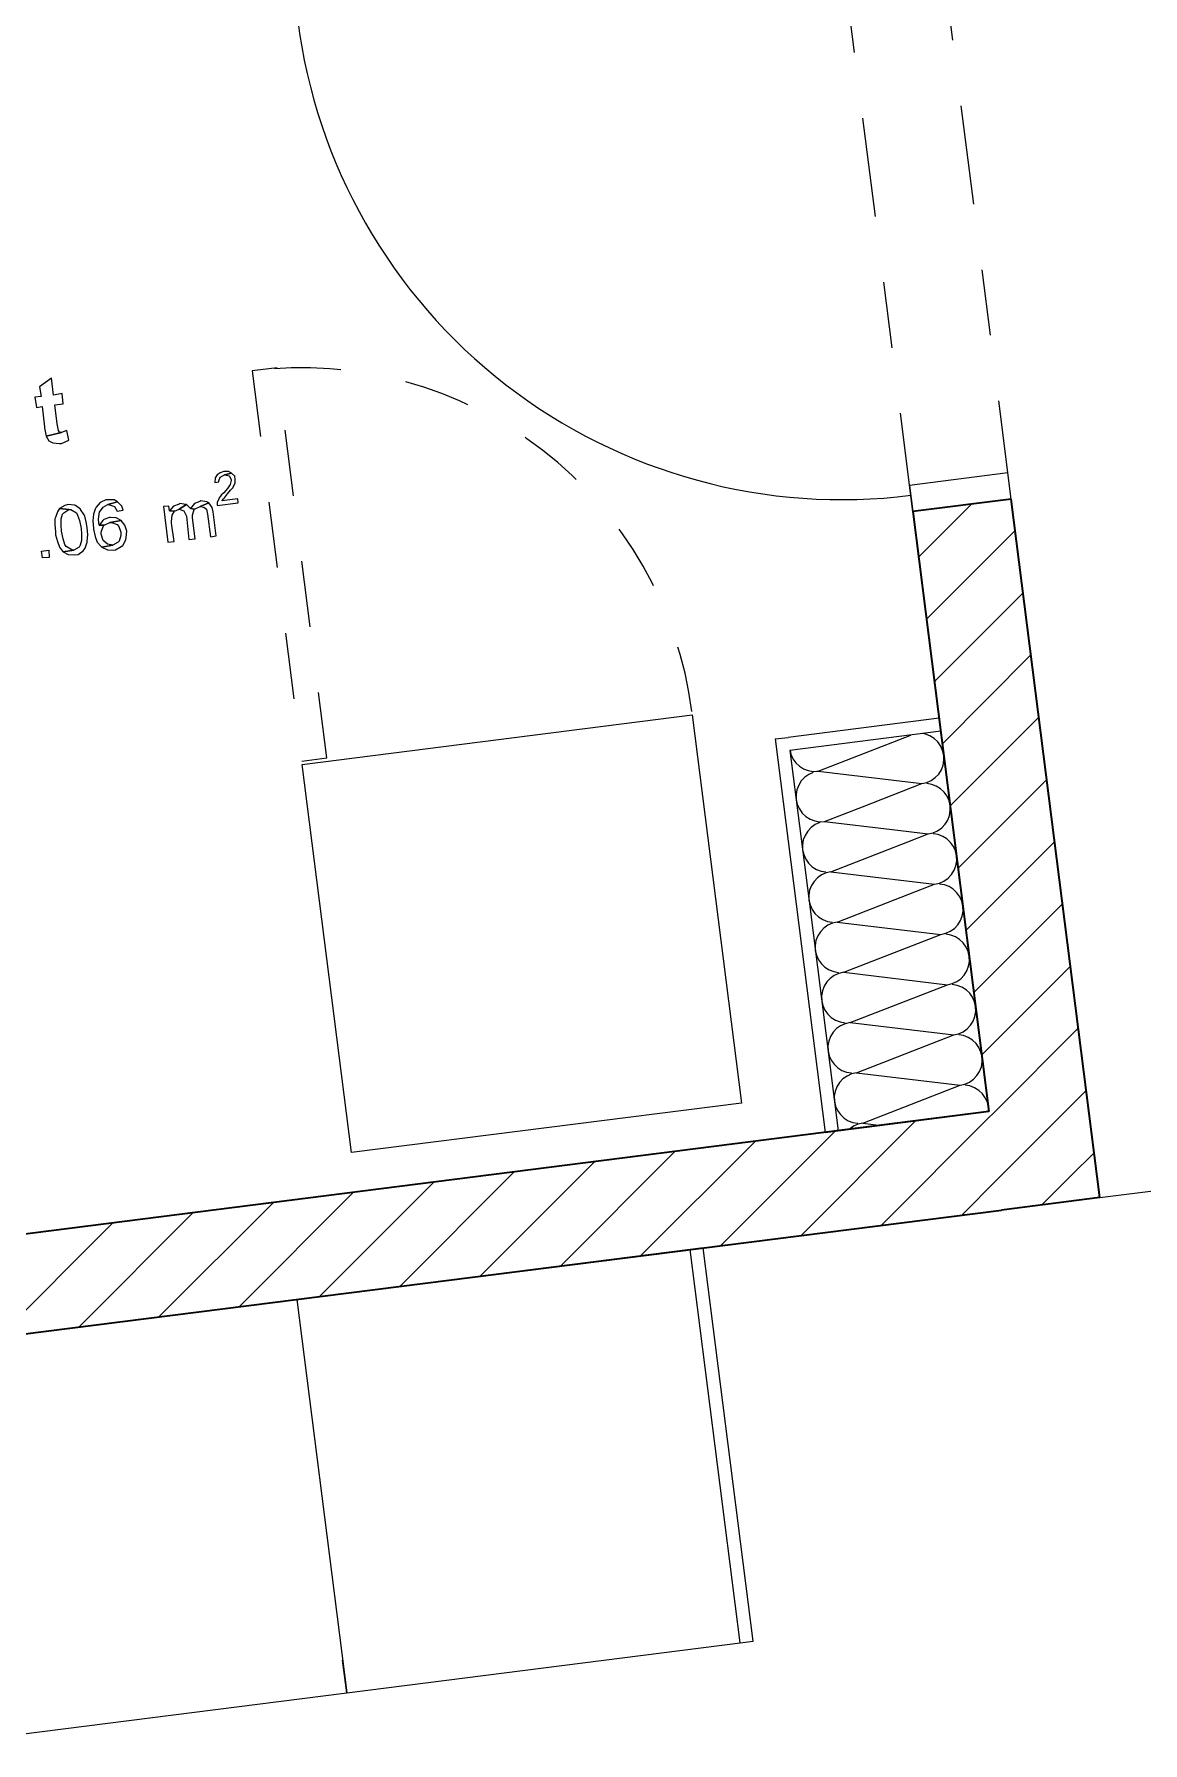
# Model space of a CAD drawing. Header units: metres. Extents: x 2713679.5 to 2713747.3, y 1226017.1 to 1226104.2.
# Drawn here: x 2713702.889 to 2713704.567, y 1226026.305 to 1226028.89 of the extents above; entities that cross this region are included whole.
import ezdxf

# ---------------------------------------------------------------- set-up
doc = ezdxf.new("R2010")
doc.units = ezdxf.units.M
doc.header["$MEASUREMENT"] = 0
for name, pattern in [('Achse', [0.115, 0, -0.04, 0.075, 0]), ('Strich 2_1mm', [0.15, 0.1, -0.05]), ('Strichpunkt 3_1_1mm Achsen', [0.25, 0.15, -0.05, 0, -0.05])]:
    doc.linetypes.add(name, pattern=pattern)
doc.layers.add('plangrafiken', color=251, linetype='Continuous')
doc.layers.add('waende_stuetzen', color=250, linetype='Continuous')
doc.layers.add('raum', color=7, linetype='Continuous', true_color=0x000000)
doc.layers.add('texte', color=7, linetype='Continuous', true_color=0x000000)

msp = doc.modelspace()

# ---------------------------------------------------------------- linework, layer by layer
at = {"layer": 'plangrafiken', "color": 7, "linetype": 'Strich 2_1mm', "lineweight": 13}
for p, q in [((2713703.2571, 1226028.3858), (2713703.2192, 1226028.381)), ((2713703.3321, 1226027.7954), (2713703.2571, 1226028.3858)), ((2713703.2192, 1226028.381), (2713703.2942, 1226027.7906)), ((2713703.2942, 1226027.7906), (2713703.3321, 1226027.7954))]:
    msp.add_line(p, q, dxfattribs=at)
at = {"layer": 'plangrafiken', "color": 7, "linetype": 'Continuous', "lineweight": 13}
for p, q in [((2713703.2948, 1226027.7857), (2713703.8851, 1226027.8606)), ((2713703.8851, 1226027.8606), (2713703.9596, 1226027.2733)), ((2713703.3693, 1226027.1984), (2713703.2948, 1226027.7857)), ((2713703.9596, 1226027.2733), (2713703.3693, 1226027.1984)), ((2713703.8819, 1226027.0517), (2713703.2866, 1226026.9762)), ((2713703.9017, 1226027.0542), (2713703.8819, 1226027.0517)), ((2713703.9574, 1226026.4565), (2713703.8819, 1226027.0517)), ((2713703.9772, 1226026.459), (2713703.9017, 1226027.0542)), ((2713703.2866, 1226026.9762), (2713702.6914, 1226026.9006)), ((2713703.2866, 1226026.9762), (2713703.3622, 1226026.381)), ((2713703.3622, 1226026.381), (2713703.9574, 1226026.4565)), ((2713703.9574, 1226026.4565), (2713703.9772, 1226026.459)), ((2713703.3622, 1226026.381), (2713703.3559, 1226026.4306)), ((2713702.767, 1226026.3054), (2713703.3622, 1226026.381))]:
    msp.add_line(p, q, dxfattribs=at)
at = {"layer": 'plangrafiken', "color": 7, "linetype": 'Achse', "lineweight": 13}
msp.add_arc((2713703.2942, 1226027.7906), 0.595, 7.2326, 97.2326, dxfattribs=at)
at = {"layer": 'raum', "color": 255, "linetype": 'Continuous', "lineweight": 13}
msp.add_line((2713704.5019, 1226027.1304), (2713705.7419, 1226027.2878), dxfattribs=at)
at = {"layer": 'texte'}
for points in [[(2713702.9152, 1226028.37), (2713702.8974, 1226028.3568), (2713702.8997, 1226028.342), (2713702.8904, 1226028.3412), (2713702.8927, 1226028.3257), (2713702.9013, 1226028.3273), (2713702.9051, 1226028.2962), (2713702.9051, 1226028.2946), (2713702.9075, 1226028.2822), (2713702.9308, 1226028.2876), (2713702.9277, 1226028.2884), (2713702.9261, 1226028.2907), (2713702.9238, 1226028.3008), (2713702.9207, 1226028.3296), (2713702.9331, 1226028.3311), (2713702.9316, 1226028.3467), (2713702.9184, 1226028.3444)], [(2713702.9386, 1226028.2907), (2713702.9308, 1226028.2876), (2713702.9075, 1226028.2822), (2713702.9114, 1226028.2752), (2713702.9176, 1226028.2721), (2713702.9277, 1226028.2713), (2713702.9308, 1226028.2713), (2713702.9417, 1226028.276)], [(2713703.1764, 1226028.2286), (2713703.1709, 1226028.227), (2713703.1663, 1226028.2239), (2713703.1632, 1226028.2192), (2713703.1624, 1226028.2122), (2713703.1686, 1226028.213), (2713703.1686, 1226028.2146), (2713703.1709, 1226028.22), (2713703.1717, 1226028.2208), (2713703.1771, 1226028.2239), (2713703.188, 1226028.2262), (2713703.1834, 1226028.2286)], [(2713703.188, 1226028.2262), (2713703.1771, 1226028.2239), (2713703.1779, 1226028.2239), (2713703.1841, 1226028.2223), (2713703.1849, 1226028.2216), (2713703.1872, 1226028.2161), (2713703.1872, 1226028.2154), (2713703.1857, 1226028.2091), (2713703.1849, 1226028.2076), (2713703.1818, 1226028.2029), (2713703.1764, 1226028.1967), (2713703.1725, 1226028.1936), (2713703.1694, 1226028.1889), (2713703.1686, 1226028.1874), (2713703.1663, 1226028.1819), (2713703.1663, 1226028.1773), (2713703.1981, 1226028.1812), (2713703.1973, 1226028.1874), (2713703.1733, 1226028.1843), (2713703.1756, 1226028.1874), (2713703.1771, 1226028.1889), (2713703.1818, 1226028.1951), (2713703.1865, 1226028.2006), (2713703.1904, 1226028.2045), (2713703.1904, 1226028.2052), (2713703.1935, 1226028.2115), (2713703.1935, 1226028.2169), (2713703.1927, 1226028.2216)], [(2713702.9409, 1226028.1788), (2713702.9355, 1226028.1773), (2713702.9277, 1226028.1726), (2713702.9417, 1226028.1711), (2713702.9448, 1226028.1711), (2713702.9533, 1226028.1664), (2713702.9549, 1226028.1625), (2713702.958, 1226028.1547), (2713702.9603, 1226028.1423), (2713702.9611, 1226028.1345), (2713702.9611, 1226028.1244), (2713702.9588, 1226028.1174), (2713702.9572, 1226028.1143), (2713702.9494, 1226028.1097), (2713702.9331, 1226028.1073), (2713702.9409, 1226028.1034), (2713702.9502, 1226028.1027), (2713702.9557, 1226028.1034), (2713702.9634, 1226028.1089), (2713702.9665, 1226028.1128), (2713702.9696, 1226028.1221), (2713702.9696, 1226028.1236), (2713702.9704, 1226028.133), (2713702.9696, 1226028.1439), (2713702.9681, 1226028.1524), (2713702.9658, 1226028.161), (2713702.965, 1226028.1633), (2713702.9595, 1226028.1711), (2713702.9595, 1226028.1718), (2713702.9518, 1226028.1773), (2713702.9502, 1226028.178)], [(2713703.0007, 1226028.1858), (2713702.9976, 1226028.1858), (2713702.9891, 1226028.1819), (2713702.9829, 1226028.1749), (2713702.9813, 1226028.1718), (2713702.979, 1226028.1641), (2713702.9782, 1226028.154), (2713702.979, 1226028.1431), (2713702.979, 1226028.1415), (2713702.9813, 1226028.1306), (2713702.9844, 1226028.1221), (2713702.9899, 1226028.1159), (2713702.9914, 1226028.1143), (2713703.0085, 1226028.1174), (2713703, 1226028.119), (2713702.9937, 1226028.1244), (2713702.9906, 1226028.1338), (2713702.9906, 1226028.1369), (2713702.9937, 1226028.1454), (2713702.9953, 1226028.1477), (2713702.9875, 1226028.1477), (2713702.9867, 1226028.1563), (2713702.9875, 1226028.1648), (2713702.9883, 1226028.1672), (2713702.9937, 1226028.1749), (2713703.0007, 1226028.1788), (2713703.0155, 1226028.1827), (2713703.0101, 1226028.1858)], [(2713703.0155, 1226028.1827), (2713703.0007, 1226028.1788), (2713703.0015, 1226028.1788), (2713703.0108, 1226028.1757), (2713703.0147, 1226028.1687), (2713703.024, 1226028.1703), (2713703.0217, 1226028.1765)], [(2713703.0932, 1226028.1765), (2713703.0847, 1226028.1757), (2713703.0917, 1226028.1221), (2713703.101, 1226028.1229), (2713703.0971, 1226028.1508), (2713703.0971, 1226028.1532), (2713703.0979, 1226028.1625), (2713703.1018, 1226028.1687), (2713703.094, 1226028.1695)], [(2713703.1095, 1226028.1804), (2713703.1088, 1226028.1796), (2713703.1002, 1226028.1765), (2713703.094, 1226028.1695), (2713703.1018, 1226028.1687), (2713703.1088, 1226028.1718), (2713703.1196, 1226028.1788), (2713703.1189, 1226028.1788)], [(2713703.1196, 1226028.1788), (2713703.1088, 1226028.1718), (2713703.1157, 1226028.1695), (2713703.1157, 1226028.1695), (2713703.1196, 1226028.161), (2713703.1235, 1226028.126), (2713703.1328, 1226028.1268), (2713703.129, 1226028.1586), (2713703.129, 1226028.1625), (2713703.1313, 1226028.1711), (2713703.1321, 1226028.1718), (2713703.1259, 1226028.1726)], [(2713703.1414, 1226028.1843), (2713703.1398, 1226028.1835), (2713703.1321, 1226028.1804), (2713703.1259, 1226028.1726), (2713703.1321, 1226028.1718), (2713703.1406, 1226028.1757), (2713703.1538, 1226028.1812), (2713703.1507, 1226028.1827)], [(2713703.1538, 1226028.1812), (2713703.1406, 1226028.1757), (2713703.1461, 1226028.1749), (2713703.1499, 1226028.1718), (2713703.1515, 1226028.1641), (2713703.1562, 1226028.1299), (2713703.1647, 1226028.1314), (2713703.16, 1226028.1679), (2713703.1585, 1226028.1742)], [(2713702.9277, 1226028.1726), (2713702.9246, 1226028.1679), (2713702.9215, 1226028.1594), (2713702.9207, 1226028.1571), (2713702.9207, 1226028.1485), (2713702.9215, 1226028.1376), (2713702.9215, 1226028.133), (2713702.9246, 1226028.1229), (2713702.9277, 1226028.1143), (2713702.9323, 1226028.1081), (2713702.9331, 1226028.1073), (2713702.9494, 1226028.1097), (2713702.9463, 1226028.1104), (2713702.9378, 1226028.1151), (2713702.9355, 1226028.1182), (2713702.9331, 1226028.1268), (2713702.9308, 1226028.1384), (2713702.93, 1226028.1477), (2713702.93, 1226028.1571), (2713702.9323, 1226028.1641), (2713702.9339, 1226028.1664), (2713702.9417, 1226028.1711)], [(2713703.0046, 1226028.1594), (2713703.0031, 1226028.1594), (2713702.9945, 1226028.1563), (2713702.993, 1226028.1547), (2713702.9875, 1226028.1477), (2713702.9953, 1226028.1477), (2713703.0038, 1226028.1516), (2713703.0209, 1226028.1547), (2713703.0132, 1226028.1586)], [(2713703.0209, 1226028.1547), (2713703.0038, 1226028.1516), (2713703.0062, 1226028.1516), (2713703.0147, 1226028.1485), (2713703.0171, 1226028.1454), (2713703.0202, 1226028.1369), (2713703.0202, 1226028.1322), (2713703.0178, 1226028.1236), (2713703.0163, 1226028.1221), (2713703.0085, 1226028.1174), (2713702.9914, 1226028.1143), (2713703, 1226028.1104), (2713703.0093, 1226028.1097), (2713703.0124, 1226028.1104), (2713703.0209, 1226028.1151), (2713703.0233, 1226028.1167), (2713703.0279, 1226028.1252), (2713703.0287, 1226028.1291), (2713703.0295, 1226028.1384), (2713703.0295, 1226028.1384), (2713703.0264, 1226028.1477)], [(2713702.902, 1226028.098), (2713702.9005, 1226028.1081), (2713702.9114, 1226028.1097), (2713702.9121, 1226028.0988), (2713702.902, 1226028.098)]]:
    msp.add_lwpolyline(points, close=True, dxfattribs=at)
at = {"layer": 'waende_stuetzen', "color": 7, "linetype": 'Strichpunkt 3_1_1mm Achsen', "lineweight": 13}
for p, q in [((2713704.3678, 1226028.1869), (2713704.257, 1226029.0599)), ((2713704.219, 1226028.1681), (2713704.1082, 1226029.041))]:
    msp.add_line(p, q, dxfattribs=at)
at = {"layer": 'waende_stuetzen', "color": 7, "linetype": 'Continuous', "lineweight": 13}
for p, q in [((2713704.3628, 1226028.2266), (2713704.214, 1226028.2077)), ((2713704.214, 1226028.2077), (2713704.219, 1226028.1681)), ((2713704.3678, 1226028.1869), (2713704.3628, 1226028.2266)), ((2713704.0756, 1226027.7753), (2713704.2161, 1226027.83)), ((2713704.2379, 1226027.8316), (2713704.2339, 1226027.8323)), ((2713704.2449, 1226027.8289), (2713704.2379, 1226027.8316)), ((2713704.2512, 1226027.8249), (2713704.2449, 1226027.8289)), ((2713704.2567, 1226027.8198), (2713704.2512, 1226027.8249)), ((2713704.261, 1226027.8136), (2713704.2567, 1226027.8198)), ((2713704.2641, 1226027.8068), (2713704.261, 1226027.8136)), ((2713704.2612, 1226027.8357), (2713704.2901, 1226027.6075)), ((2713704.0332, 1226027.8068), (2713704.0332, 1226027.8066)), ((2713704.0332, 1226027.8066), (2713704.0345, 1226027.8012)), ((2713704.0345, 1226027.8012), (2713704.0375, 1226027.7943)), ((2713704.0375, 1226027.7943), (2713704.0419, 1226027.7882)), ((2713704.0419, 1226027.7882), (2713704.0473, 1226027.783)), ((2713704.2658, 1226027.7994), (2713704.2641, 1226027.8068)), ((2713704.2647, 1226027.7845), (2713704.266, 1226027.7919)), ((2713704.266, 1226027.7919), (2713704.2658, 1226027.7994)), ((2713704.0473, 1226027.783), (2713704.0537, 1226027.779)), ((2713704.0553, 1226027.7662), (2713704.0502, 1226027.7608)), ((2713704.0537, 1226027.779), (2713704.0607, 1226027.7764)), ((2713704.0615, 1226027.7706), (2713704.0553, 1226027.7662)), ((2713704.0607, 1226027.7764), (2713704.0681, 1226027.7751)), ((2713704.0683, 1226027.7736), (2713704.0615, 1226027.7706)), ((2713704.0681, 1226027.7751), (2713704.0737, 1226027.7753)), ((2713704.0737, 1226027.7753), (2713704.0756, 1226027.7753)), ((2713704.0756, 1226027.7753), (2713704.2326, 1226027.7566)), ((2713704.2468, 1226027.7613), (2713704.2529, 1226027.7657)), ((2713704.2529, 1226027.7657), (2713704.2581, 1226027.7711)), ((2713704.2581, 1226027.7711), (2713704.2621, 1226027.7775)), ((2713704.2621, 1226027.7775), (2713704.2647, 1226027.7845)), ((2713704.0435, 1226027.7474), (2713704.0422, 1226027.74)), ((2713704.0422, 1226027.74), (2713704.0424, 1226027.7325)), ((2713704.0462, 1226027.7544), (2713704.0435, 1226027.7474)), ((2713704.0502, 1226027.7608), (2713704.0462, 1226027.7544)), ((2713704.1429, 1226027.7217), (2713704.2326, 1226027.7566)), ((2713704.2326, 1226027.7566), (2713704.2399, 1226027.7583)), ((2713704.2399, 1226027.7583), (2713704.2468, 1226027.7613)), ((2713704.2475, 1226027.7555), (2713704.2401, 1226027.7568)), ((2713704.2545, 1226027.7529), (2713704.2475, 1226027.7555)), ((2713704.2609, 1226027.7489), (2713704.2545, 1226027.7529)), ((2713704.2663, 1226027.7437), (2713704.2609, 1226027.7489)), ((2713704.2707, 1226027.7376), (2713704.2663, 1226027.7437)), ((2713704.2738, 1226027.7307), (2713704.2707, 1226027.7376)), ((2713704.0424, 1226027.7325), (2713704.0441, 1226027.7251)), ((2713704.0441, 1226027.7251), (2713704.0472, 1226027.7183)), ((2713704.0472, 1226027.7183), (2713704.0515, 1226027.7121)), ((2713704.0515, 1226027.7121), (2713704.057, 1226027.707)), ((2713704.0853, 1226027.6993), (2713704.1429, 1226027.7217)), ((2713704.2754, 1226027.7234), (2713704.2738, 1226027.7307)), ((2713704.2744, 1226027.7085), (2713704.2756, 1226027.7159)), ((2713704.2756, 1226027.7159), (2713704.2754, 1226027.7234)), ((2713704.0598, 1226027.6847), (2713704.0558, 1226027.6783)), ((2713704.057, 1226027.707), (2713704.0634, 1226027.703)), ((2713704.065, 1226027.6902), (2713704.0598, 1226027.6847)), ((2713704.0634, 1226027.703), (2713704.0704, 1226027.7003)), ((2713704.0711, 1226027.6945), (2713704.065, 1226027.6902)), ((2713704.0704, 1226027.7003), (2713704.0778, 1226027.699)), ((2713704.078, 1226027.6976), (2713704.0711, 1226027.6945)), ((2713704.0778, 1226027.699), (2713704.0853, 1226027.6993)), ((2713704.0853, 1226027.6993), (2713704.1875, 1226027.6871)), ((2713704.1875, 1226027.6871), (2713704.2422, 1226027.6805)), ((2713704.2496, 1226027.6822), (2713704.2564, 1226027.6853)), ((2713704.2564, 1226027.6853), (2713704.2626, 1226027.6896)), ((2713704.2626, 1226027.6896), (2713704.2677, 1226027.6951)), ((2713704.2677, 1226027.6951), (2713704.2717, 1226027.7014)), ((2713704.2717, 1226027.7014), (2713704.2744, 1226027.7085)), ((2713704.0531, 1226027.6713), (2713704.0519, 1226027.6639)), ((2713704.0519, 1226027.6639), (2713704.0521, 1226027.6564)), ((2713704.0558, 1226027.6783), (2713704.0531, 1226027.6713)), ((2713704.0949, 1226027.6232), (2713704.2114, 1226027.6685)), ((2713704.2114, 1226027.6685), (2713704.2422, 1226027.6805)), ((2713704.2422, 1226027.6805), (2713704.2496, 1226027.6822)), ((2713704.2572, 1226027.6795), (2713704.2497, 1226027.6807)), ((2713704.2642, 1226027.6768), (2713704.2572, 1226027.6795)), ((2713704.2705, 1226027.6728), (2713704.2642, 1226027.6768)), ((2713704.276, 1226027.6676), (2713704.2705, 1226027.6728)), ((2713704.2803, 1226027.6615), (2713704.276, 1226027.6676)), ((2713704.2834, 1226027.6547), (2713704.2803, 1226027.6615)), ((2713704.0521, 1226027.6564), (2713704.0538, 1226027.6491)), ((2713704.0538, 1226027.6491), (2713704.0568, 1226027.6422)), ((2713704.0568, 1226027.6422), (2713704.0612, 1226027.6361)), ((2713704.0612, 1226027.6361), (2713704.0666, 1226027.6309)), ((2713704.2814, 1226027.6254), (2713704.284, 1226027.6324)), ((2713704.2851, 1226027.6473), (2713704.2834, 1226027.6547)), ((2713704.284, 1226027.6324), (2713704.2853, 1226027.6398)), ((2713704.2853, 1226027.6398), (2713704.2851, 1226027.6473)), ((2713704.0695, 1226027.6086), (2713704.0655, 1226027.6023)), ((2713704.0666, 1226027.6309), (2713704.073, 1226027.6269)), ((2713704.0746, 1226027.6141), (2713704.0695, 1226027.6086)), ((2713704.073, 1226027.6269), (2713704.08, 1226027.6242)), ((2713704.0808, 1226027.6185), (2713704.0746, 1226027.6141)), ((2713704.08, 1226027.6242), (2713704.0874, 1226027.623)), ((2713704.0876, 1226027.6215), (2713704.0808, 1226027.6185)), ((2713704.0949, 1226027.6232), (2713704.0876, 1226027.6215)), ((2713704.0949, 1226027.6232), (2713704.2519, 1226027.6045)), ((2713704.2592, 1226027.6061), (2713704.2661, 1226027.6092)), ((2713704.2661, 1226027.6092), (2713704.2722, 1226027.6136)), ((2713704.2722, 1226027.6136), (2713704.2765, 1226027.6181)), ((2713704.2765, 1226027.6181), (2713704.2774, 1226027.619)), ((2713704.2774, 1226027.619), (2713704.2814, 1226027.6254)), ((2713704.0628, 1226027.5953), (2713704.0615, 1226027.5879)), ((2713704.0615, 1226027.5879), (2713704.0617, 1226027.5803)), ((2713704.0655, 1226027.6023), (2713704.0628, 1226027.5953)), ((2713704.1046, 1226027.5471), (2713704.2451, 1226027.6018)), ((2713704.2451, 1226027.6018), (2713704.2519, 1226027.6045)), ((2713704.2519, 1226027.6045), (2713704.2592, 1226027.6061)), ((2713704.2629, 1226027.6041), (2713704.2594, 1226027.6047)), ((2713704.2668, 1226027.6034), (2713704.2629, 1226027.6041)), ((2713704.2738, 1226027.6007), (2713704.2668, 1226027.6034)), ((2713704.2802, 1226027.5967), (2713704.2738, 1226027.6007)), ((2713704.2857, 1226027.5916), (2713704.2802, 1226027.5967)), ((2713704.29, 1226027.5855), (2713704.2857, 1226027.5916)), ((2713704.2931, 1226027.5786), (2713704.29, 1226027.5855)), ((2713704.0617, 1226027.5803), (2713704.0621, 1226027.5786)), ((2713704.0621, 1226027.5786), (2713704.0634, 1226027.573)), ((2713704.0634, 1226027.573), (2713704.0665, 1226027.5662)), ((2713704.0665, 1226027.5662), (2713704.0708, 1226027.56)), ((2713704.0708, 1226027.56), (2713704.0763, 1226027.5549)), ((2713704.0763, 1226027.5549), (2713704.0827, 1226027.5509)), ((2713704.291, 1226027.5493), (2713704.2937, 1226027.5563)), ((2713704.2947, 1226027.5713), (2713704.2931, 1226027.5786)), ((2713704.2937, 1226027.5563), (2713704.295, 1226027.5638)), ((2713704.295, 1226027.5638), (2713704.2947, 1226027.5713)), ((2713704.0791, 1226027.5326), (2713704.0751, 1226027.5262)), ((2713704.0843, 1226027.538), (2713704.0791, 1226027.5326)), ((2713704.0827, 1226027.5509), (2713704.0897, 1226027.5482)), ((2713704.0904, 1226027.5424), (2713704.0843, 1226027.538)), ((2713704.0897, 1226027.5482), (2713704.0971, 1226027.5469)), ((2713704.0973, 1226027.5455), (2713704.0904, 1226027.5424)), ((2713704.1046, 1226027.5471), (2713704.0973, 1226027.5455)), ((2713704.1046, 1226027.5471), (2713704.2615, 1226027.5284)), ((2713704.2615, 1226027.5284), (2713704.2689, 1226027.5301)), ((2713704.2689, 1226027.5301), (2713704.2757, 1226027.5332)), ((2713704.2757, 1226027.5332), (2713704.2819, 1226027.5375)), ((2713704.2819, 1226027.5375), (2713704.287, 1226027.543)), ((2713704.287, 1226027.543), (2713704.291, 1226027.5493)), ((2713704.0724, 1226027.5192), (2713704.0712, 1226027.5118)), ((2713704.0712, 1226027.5118), (2713704.0714, 1226027.5043)), ((2713704.0714, 1226027.5043), (2713704.0731, 1226027.497)), ((2713704.0751, 1226027.5262), (2713704.0724, 1226027.5192)), ((2713704.1143, 1226027.4711), (2713704.2615, 1226027.5284)), ((2713704.2765, 1226027.5274), (2713704.2691, 1226027.5286)), ((2713704.2835, 1226027.5247), (2713704.2765, 1226027.5274)), ((2713704.2898, 1226027.5207), (2713704.2835, 1226027.5247)), ((2713704.2953, 1226027.5155), (2713704.2898, 1226027.5207)), ((2713704.2997, 1226027.5094), (2713704.2953, 1226027.5155)), ((2713704.3027, 1226027.5025), (2713704.2997, 1226027.5094)), ((2713704.0731, 1226027.497), (2713704.0761, 1226027.4901)), ((2713704.0761, 1226027.4901), (2713704.0805, 1226027.484)), ((2713704.0805, 1226027.484), (2713704.086, 1226027.4788)), ((2713704.086, 1226027.4788), (2713704.0923, 1226027.4748)), ((2713704.3007, 1226027.4733), (2713704.3033, 1226027.4803)), ((2713704.3044, 1226027.4952), (2713704.3027, 1226027.5025)), ((2713704.3033, 1226027.4803), (2713704.3046, 1226027.4877)), ((2713704.3046, 1226027.4877), (2713704.3044, 1226027.4952)), ((2713704.0888, 1226027.4565), (2713704.0848, 1226027.4502)), ((2713704.0939, 1226027.462), (2713704.0888, 1226027.4565)), ((2713704.0923, 1226027.4748), (2713704.0993, 1226027.4721)), ((2713704.1001, 1226027.4663), (2713704.0939, 1226027.462)), ((2713704.0993, 1226027.4721), (2713704.1067, 1226027.4709)), ((2713704.1069, 1226027.4694), (2713704.1001, 1226027.4663)), ((2713704.1143, 1226027.4711), (2713704.1069, 1226027.4694)), ((2713704.1143, 1226027.4711), (2713704.2712, 1226027.4524)), ((2713704.1239, 1226027.395), (2713704.2712, 1226027.4524)), ((2713704.2712, 1226027.4524), (2713704.2785, 1226027.454)), ((2713704.2785, 1226027.454), (2713704.2854, 1226027.4571)), ((2713704.2861, 1226027.4513), (2713704.2787, 1226027.4526)), ((2713704.2854, 1226027.4571), (2713704.2915, 1226027.4614)), ((2713704.2931, 1226027.4486), (2713704.2861, 1226027.4513)), ((2713704.2915, 1226027.4614), (2713704.2967, 1226027.4669)), ((2713704.2967, 1226027.4669), (2713704.3007, 1226027.4733)), ((2713704.0821, 1226027.4431), (2713704.0808, 1226027.4357)), ((2713704.0808, 1226027.4357), (2713704.0811, 1226027.4282)), ((2713704.0811, 1226027.4282), (2713704.0827, 1226027.4209)), ((2713704.0848, 1226027.4502), (2713704.0821, 1226027.4431)), ((2713704.2995, 1226027.4446), (2713704.2931, 1226027.4486)), ((2713704.305, 1226027.4395), (2713704.2995, 1226027.4446)), ((2713704.3093, 1226027.4333), (2713704.305, 1226027.4395)), ((2713704.3124, 1226027.4265), (2713704.3093, 1226027.4333)), ((2713704.314, 1226027.4192), (2713704.3124, 1226027.4265)), ((2713704.0827, 1226027.4209), (2713704.0858, 1226027.414)), ((2713704.0858, 1226027.414), (2713704.0901, 1226027.4079)), ((2713704.0901, 1226027.4079), (2713704.0956, 1226027.4028)), ((2713704.0956, 1226027.4028), (2713704.102, 1226027.3988)), ((2713704.3103, 1226027.3972), (2713704.313, 1226027.4042)), ((2713704.313, 1226027.4042), (2713704.3143, 1226027.4116)), ((2713704.3143, 1226027.4116), (2713704.314, 1226027.4192)), ((2713704.0944, 1226027.3741), (2713704.0918, 1226027.3671)), ((2713704.0984, 1226027.3805), (2713704.0944, 1226027.3741)), ((2713704.1036, 1226027.3859), (2713704.0984, 1226027.3805)), ((2713704.102, 1226027.3988), (2713704.109, 1226027.3961)), ((2713704.1097, 1226027.3903), (2713704.1036, 1226027.3859)), ((2713704.109, 1226027.3961), (2713704.1164, 1226027.3948)), ((2713704.1166, 1226027.3934), (2713704.1097, 1226027.3903)), ((2713704.1239, 1226027.395), (2713704.1166, 1226027.3934)), ((2713704.1239, 1226027.395), (2713704.2808, 1226027.3763)), ((2713704.1336, 1226027.319), (2713704.2808, 1226027.3763)), ((2713704.2808, 1226027.3763), (2713704.2882, 1226027.378)), ((2713704.2882, 1226027.378), (2713704.295, 1226027.381)), ((2713704.2958, 1226027.3753), (2713704.2884, 1226027.3765)), ((2713704.295, 1226027.381), (2713704.3012, 1226027.3854)), ((2713704.3028, 1226027.3726), (2713704.2958, 1226027.3753)), ((2713704.3012, 1226027.3854), (2713704.3063, 1226027.3909)), ((2713704.3063, 1226027.3909), (2713704.3103, 1226027.3972)), ((2713704.0918, 1226027.3671), (2713704.0905, 1226027.3597)), ((2713704.0905, 1226027.3597), (2713704.0907, 1226027.3522)), ((2713704.0907, 1226027.3522), (2713704.0924, 1226027.3448)), ((2713704.3091, 1226027.3686), (2713704.3028, 1226027.3726)), ((2713704.3146, 1226027.3634), (2713704.3091, 1226027.3686)), ((2713704.319, 1226027.3573), (2713704.3146, 1226027.3634)), ((2713704.322, 1226027.3504), (2713704.319, 1226027.3573)), ((2713704.3237, 1226027.3431), (2713704.322, 1226027.3504)), ((2713704.0924, 1226027.3448), (2713704.0954, 1226027.338)), ((2713704.0954, 1226027.338), (2713704.0998, 1226027.3319)), ((2713704.0998, 1226027.3319), (2713704.1053, 1226027.3267)), ((2713704.1053, 1226027.3267), (2713704.1116, 1226027.3227)), ((2713704.1116, 1226027.3227), (2713704.1186, 1226027.32)), ((2713704.32, 1226027.3212), (2713704.3227, 1226027.3282)), ((2713704.3227, 1226027.3282), (2713704.3239, 1226027.3356)), ((2713704.3239, 1226027.3356), (2713704.3237, 1226027.3431)), ((2713704.1041, 1226027.2981), (2713704.1014, 1226027.291)), ((2713704.1081, 1226027.3044), (2713704.1041, 1226027.2981)), ((2713704.1132, 1226027.3099), (2713704.1081, 1226027.3044)), ((2713704.1194, 1226027.3142), (2713704.1132, 1226027.3099)), ((2713704.1186, 1226027.32), (2713704.126, 1226027.3188)), ((2713704.1262, 1226027.3173), (2713704.1194, 1226027.3142)), ((2713704.1336, 1226027.319), (2713704.1262, 1226027.3173)), ((2713704.1336, 1226027.319), (2713704.2905, 1226027.3002)), ((2713704.1432, 1226027.2429), (2713704.2905, 1226027.3002)), ((2713704.2905, 1226027.3002), (2713704.2978, 1226027.3019)), ((2713704.2978, 1226027.3019), (2713704.3047, 1226027.305)), ((2713704.3054, 1226027.2992), (2713704.298, 1226027.3005)), ((2713704.3047, 1226027.305), (2713704.3108, 1226027.3093)), ((2713704.3124, 1226027.2965), (2713704.3054, 1226027.2992)), ((2713704.3108, 1226027.3093), (2713704.316, 1226027.3148)), ((2713704.3188, 1226027.2925), (2713704.3124, 1226027.2965)), ((2713704.316, 1226027.3148), (2713704.32, 1226027.3212)), ((2713704.1014, 1226027.291), (2713704.1001, 1226027.2836)), ((2713704.1001, 1226027.2836), (2713704.1004, 1226027.2761)), ((2713704.1004, 1226027.2761), (2713704.102, 1226027.2688)), ((2713704.3243, 1226027.2874), (2713704.3188, 1226027.2925)), ((2713704.3286, 1226027.2812), (2713704.3243, 1226027.2874)), ((2713704.3317, 1226027.2744), (2713704.3286, 1226027.2812)), ((2713704.3334, 1226027.267), (2713704.3317, 1226027.2744)), ((2713704.102, 1226027.2688), (2713704.1051, 1226027.2619)), ((2713704.1051, 1226027.2619), (2713704.1094, 1226027.2558)), ((2713704.106, 1226027.2314), (2713704.3342, 1226027.2603)), ((2713704.1094, 1226027.2558), (2713704.1149, 1226027.2506)), ((2713704.1149, 1226027.2506), (2713704.1213, 1226027.2466)), ((2713704.1213, 1226027.2466), (2713704.1283, 1226027.244)), ((2713704.3335, 1226027.2602), (2713704.3334, 1226027.267)), ((2713704.1229, 1226027.2338), (2713704.1226, 1226027.2335)), ((2713704.129, 1226027.2382), (2713704.1229, 1226027.2338)), ((2713704.1283, 1226027.244), (2713704.1357, 1226027.2427)), ((2713704.1359, 1226027.2412), (2713704.129, 1226027.2382)), ((2713704.1432, 1226027.2429), (2713704.1359, 1226027.2412)), ((2713704.1432, 1226027.2429), (2713704.1709, 1226027.2396))]:
    msp.add_line(p, q, dxfattribs=at)
at = {"layer": 'waende_stuetzen', "color": 7, "linetype": 'Continuous', "lineweight": 35}
for p, q in [((2713704.3678, 1226028.1869), (2713704.219, 1226028.1681)), ((2713704.5019, 1226027.1304), (2713704.3678, 1226028.1869)), ((2713704.219, 1226028.1681), (2713704.3342, 1226027.2603)), ((2713704.3342, 1226027.2603), (2713701.6557, 1226026.9204)), ((2713704.5019, 1226027.1304), (2713704.3531, 1226027.1115)), ((2713701.6746, 1226026.7716), (2713704.3531, 1226027.1115))]:
    msp.add_line(p, q, dxfattribs=at)
at = {"layer": 'waende_stuetzen', "color": 18, "linetype": 'Continuous', "lineweight": 0, "true_color": 0x000000}
for p, q in [((2713704.2277, 1226028.0994), (2713704.3077, 1226028.1793)), ((2713704.2397, 1226028.0052), (2713704.3738, 1226028.1394)), ((2713704.2516, 1226027.9111), (2713704.3858, 1226028.0453)), ((2713704.2636, 1226027.817), (2713704.3977, 1226027.9512)), ((2713704.2755, 1226027.7229), (2713704.4097, 1226027.8571)), ((2713704.2874, 1226027.6288), (2713704.4216, 1226027.7629)), ((2713704.2994, 1226027.5346), (2713704.4336, 1226027.6688)), ((2713704.3113, 1226027.4405), (2713704.4455, 1226027.5747)), ((2713704.3233, 1226027.3464), (2713704.4575, 1226027.4806)), ((2713704.3446, 1226027.2617), (2713704.4694, 1226027.3865)), ((2713704.3991, 1226027.2101), (2713704.4661, 1226027.2771)), ((2713704.4661, 1226027.2771), (2713704.4813, 1226027.2923)), ((2713704.0499, 1226027.0731), (2713704.2231, 1226027.2462)), ((2713704.1714, 1226027.0885), (2713704.3352, 1226027.2523)), ((2713704.3352, 1226027.2523), (2713704.3393, 1226027.2564)), ((2713704.3393, 1226027.2564), (2713704.3446, 1226027.2617)), ((2713703.9285, 1226027.0576), (2713704.1016, 1226027.2308)), ((2713703.6855, 1226027.0268), (2713703.8587, 1226027.2)), ((2713703.807, 1226027.0422), (2713703.9801, 1226027.2154)), ((2713704.3472, 1226027.1582), (2713704.3991, 1226027.2101)), ((2713704.4588, 1226027.1638), (2713704.4933, 1226027.1982)), ((2713703.4425, 1226026.996), (2713703.6157, 1226027.1691)), ((2713703.564, 1226027.0114), (2713703.7372, 1226027.1846)), ((2713703.321, 1226026.9806), (2713703.4942, 1226027.1537)), ((2713704.2929, 1226027.1039), (2713704.3472, 1226027.1582)), ((2713704.4144, 1226027.1193), (2713704.4588, 1226027.1638)), ((2713703.0781, 1226026.9497), (2713703.2513, 1226027.1229)), ((2713703.1996, 1226026.9651), (2713703.3727, 1226027.1383)), ((2713702.8351, 1226026.9189), (2713703.0083, 1226027.0921)), ((2713702.9566, 1226026.9343), (2713703.1298, 1226027.1075))]:
    msp.add_line(p, q, dxfattribs=at)
at = {"layer": 'waende_stuetzen', "color": 7, "linetype": 'Continuous', "lineweight": 18}
for p, q in [((2713704.2587, 1226027.8556), (2713704.0305, 1226027.8266)), ((2713704.2587, 1226027.8556), (2713704.2612, 1226027.8357)), ((2713704.0107, 1226027.8241), (2713704.0305, 1226027.8266)), ((2713704.0107, 1226027.8241), (2713704.0862, 1226027.2289)), ((2713704.2612, 1226027.8357), (2713704.033, 1226027.8068)), ((2713704.033, 1226027.8068), (2713704.062, 1226027.5786)), ((2713704.3342, 1226027.2603), (2713704.2901, 1226027.6075)), ((2713704.062, 1226027.5786), (2713704.106, 1226027.2314)), ((2713704.0862, 1226027.2289), (2713704.106, 1226027.2314))]:
    msp.add_line(p, q, dxfattribs=at)
at = {"layer": 'waende_stuetzen', "color": 7, "linetype": 'Continuous', "lineweight": 13}
msp.add_arc((2713704.1114, 1226029.0162), 0.83, 187.2326, 277.2326, dxfattribs=at)

doc.saveas('drawing.dxf')
